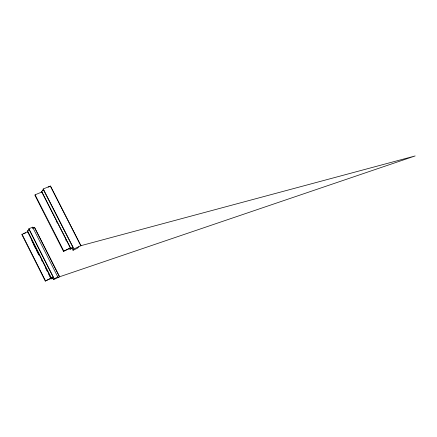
<?xml version="1.0" encoding="UTF-8"?>
<svg xmlns="http://www.w3.org/2000/svg" width="437" height="437" viewBox="0 0 437 437"><rect width="100%" height="100%" fill="white"/><g stroke="black" fill="none" stroke-linecap="round" stroke-linejoin="round"><path stroke-width="0.66" d="M32.611 227.169L57.831 276.987L57.717 277.604L59.536 276.73L34.485 227.278L32.649 228.076L32.611 227.169L28.891 228.78L28.454 230.004M27.749 231.222L27.575 231.703L21.85 234.505L45.295 281.057L50.839 278.402L48.715 274.19M63.469 251.33L70.341 247.861L41.81 192.045L35.102 194.798L34.927 195.323L63.469 251.33L70.084 248.265M29.437 229.857L27.531 230.791L27.4 232.189M41.269 192.296L41.608 191.351L43.897 190.264M41.619 192.575L41.87 191.87M42.597 190.756L43.236 188.975L50.413 186.047L80.921 245.791L50.413 186.047M32.644 228.185L34.485 227.278M45.295 281.057L51.014 278.129L27.575 231.703M51.249 277.757L50.779 278.495L51.003 278.932L52.839 278.052M70.428 247.724L69.74 248.806L70.007 249.33L72.192 248.314M51.003 278.932L51.473 278.194L53.319 277.315L29.394 229.977M70.007 249.33L70.696 248.254L72.892 247.238L43.831 190.445M53.38 277.222L52.779 278.145L53.549 279.669L59.47 276.818L415.15 155.943L81.014 245.654L73.924 248.948L73.039 250.281L72.105 248.451L72.984 247.102M53.549 279.669L54.155 278.751L57.831 276.987M59.536 276.73L34.436 227.404M78.747 246.801L77.387 248.26L73.039 250.281M23.713 233.691L25.581 232.877M48.146 187.123L50.342 186.228M43.236 188.975L73.924 248.948M41.608 191.351L70.696 248.254M56.16 221.029L56.777 222.236M65.752 239.793L66.369 241.006M35.102 194.798L63.709 250.925M28.891 228.78L54.155 278.751M27.531 230.791L51.473 278.194M31.699 240.492L39.292 255.536M41.723 260.348L42.329 261.555M45.672 268.171L47.191 271.18M33.862 244.982L35.397 248.03M36.937 251.078L38.472 254.121M21.97 234.145L45.464 280.783"/></g></svg>
